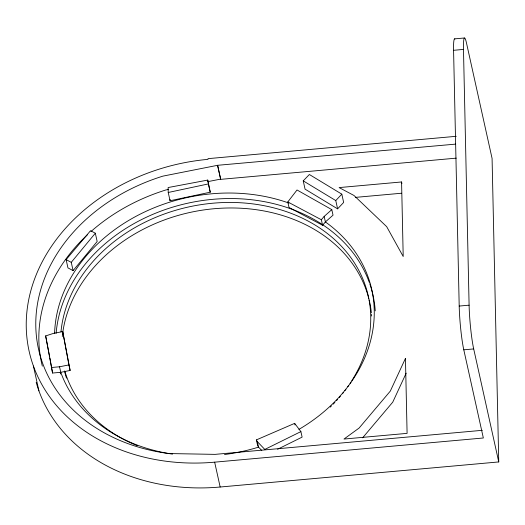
<?xml version="1.0" encoding="UTF-8"?>
<svg xmlns="http://www.w3.org/2000/svg" width="525" height="525" viewBox="0 0 525 525"><rect width="100%" height="100%" fill="white"/><g stroke="black" fill="none" stroke-linecap="round" stroke-linejoin="round"><path stroke-width="0.79" d="M406.173 373.177L392.752 402.15L362.611 437.83M73.093 270.624L71.256 262.342L95.327 233.218L90.556 230.685L66.117 259.619L67.955 267.901L73.093 270.624L97.164 241.5L95.327 233.218M287.792 201.948L297.032 189.984L331.807 209.632L333.034 215.152L325.395 221.937L322.573 225.264L289.019 207.467L287.792 201.948L321.353 219.745L322.573 225.264M321.353 219.745L324.168 216.412L331.807 209.632M337.608 208.852L335.77 200.57L341.814 194.158L309.356 174.503L303.227 180.863L305.064 189.144L337.608 208.852L343.645 202.44L341.814 194.158M300.891 431.602L264.81 449.433L257.322 441.61L256.377 439.904L294.643 423.367L300.891 431.602L302.118 437.128L277.581 449.249M45.655 335.921L53.347 333.428L62.718 331.577L70.133 370.447L60.762 372.304L52.572 373.039L45.655 335.921L49.586 356.449M168.23 192.478L208.405 183.914L207.756 180.075L168.125 187.543L168.23 192.478L170.067 200.76L210.243 192.196L207.756 180.075M456.258 158.143L220.684 179.353L217.619 165.296L162.881 176.137A177.03 142.675 -12.5 0 0 35.805 326.55A177.03 142.675 -12.5 0 0 168.945 453.554L215.106 454.368L482.357 430.31M168.322 189.473L165.939 189.945A177.03 142.675 -12.5 0 0 90.969 231.551M207.985 181.611L220.684 179.097M51.352 367.52L59.542 366.778L68.906 364.921L70.133 370.447M454.558 38.876L464.461 37.984M456.251 136.303L207.985 158.655L207.998 159.351A186.657 150.432 -12.5 0 0 26.257 327.416A186.657 150.432 -12.5 0 0 214.659 462.164L483.341 437.988L463.792 349.814A31.5 2.947 84.9 0 1 459.198 306.062L453.574 50.308L463.477 49.416A27.385 2.566 84.9 0 1 466.495 43.03L492.076 158.419L498.75 461.934L220.165 487.016A186.657 150.432 -12.5 0 1 36.192 382.305M217.619 165.296L455.648 144.119M401.572 181.965L339.111 187.589L353.994 195.484L386.689 226.669L403.207 256.508L401.572 181.965L401.92 183.547M355.346 197.393L401.586 193.226M459.198 306.062L469.101 305.169L463.477 49.416M463.792 349.814L473.694 348.928L498.75 461.934M66.117 259.619L71.256 262.342M303.227 180.863L335.77 200.57M261.758 450.483L258.549 447.129L257.604 445.423L256.377 439.904M324.168 216.412L325.395 221.937A161.188 129.905 -12.5 0 1 298.935 429.371M294.643 423.367L294.991 424.948M217.626 165.546L220.684 179.353M208.405 183.914L210.243 192.196M257.322 441.61L258.549 447.129A161.188 129.905 -12.5 0 1 224.47 454.532M214.659 462.177L220.165 487.016M59.542 366.778L60.762 372.304A161.188 129.905 -12.5 0 0 172.535 454.125M33.416 366.03L38.922 390.876M62.718 331.577L68.906 364.921M49.868 358.03L52.572 373.039M170.041 199.349L170.067 200.76M371.536 314.423A156.411 126.059 -12.5 0 1 371.674 316.03M66.478 378.125A156.411 126.059 -12.5 0 1 64.536 371.142M62.278 336.564A156.411 126.059 -12.5 0 1 207.611 209.423A156.411 126.059 -12.5 0 1 368.78 298.502M369.167 300.064A156.411 126.059 -12.5 0 1 371.378 312.815M54.593 333.401A161.188 129.905 -12.5 0 1 288.855 203.044M473.694 348.928A31.5 2.947 84.9 0 1 469.101 305.169M60.697 374.01A161.188 129.905 -12.5 0 1 60.218 372.468M56.129 333.322A161.188 129.905 -12.5 0 1 198.653 201.114A161.188 129.905 -12.5 0 1 369.272 282.345M369.803 283.861A161.188 129.905 -12.5 0 1 375.244 310.846M60.979 331.859A156.411 126.059 -12.5 0 1 259.79 204.914A156.411 126.059 -12.5 0 1 351.783 380.73M350.91 382.095A156.411 126.059 -12.5 0 1 350.044 383.408M348.712 385.37A156.411 126.059 -12.5 0 1 347.799 386.669M345.916 389.261A156.411 126.059 -12.5 0 1 344.945 390.548M343.455 392.464A156.411 126.059 -12.5 0 1 342.444 393.737M340.364 396.25A156.411 126.059 -12.5 0 1 339.301 397.497M337.673 399.348A156.411 126.059 -12.5 0 1 336.571 400.568M334.891 402.38A156.411 126.059 -12.5 0 1 333.178 404.165M331.433 405.93A156.411 126.059 -12.5 0 1 330.258 407.092M137.373 445.718A156.411 126.059 -12.5 0 1 64.778 371.07M453.574 50.308A27.385 2.566 84.9 0 1 454.906 38.981M42.341 366.135A177.03 142.675 -12.5 0 1 87.452 234.747M405.451 358.417L390.305 391.112L359.107 428.046L343.98 439.051L407.098 433.368L405.451 358.417"/></g></svg>
